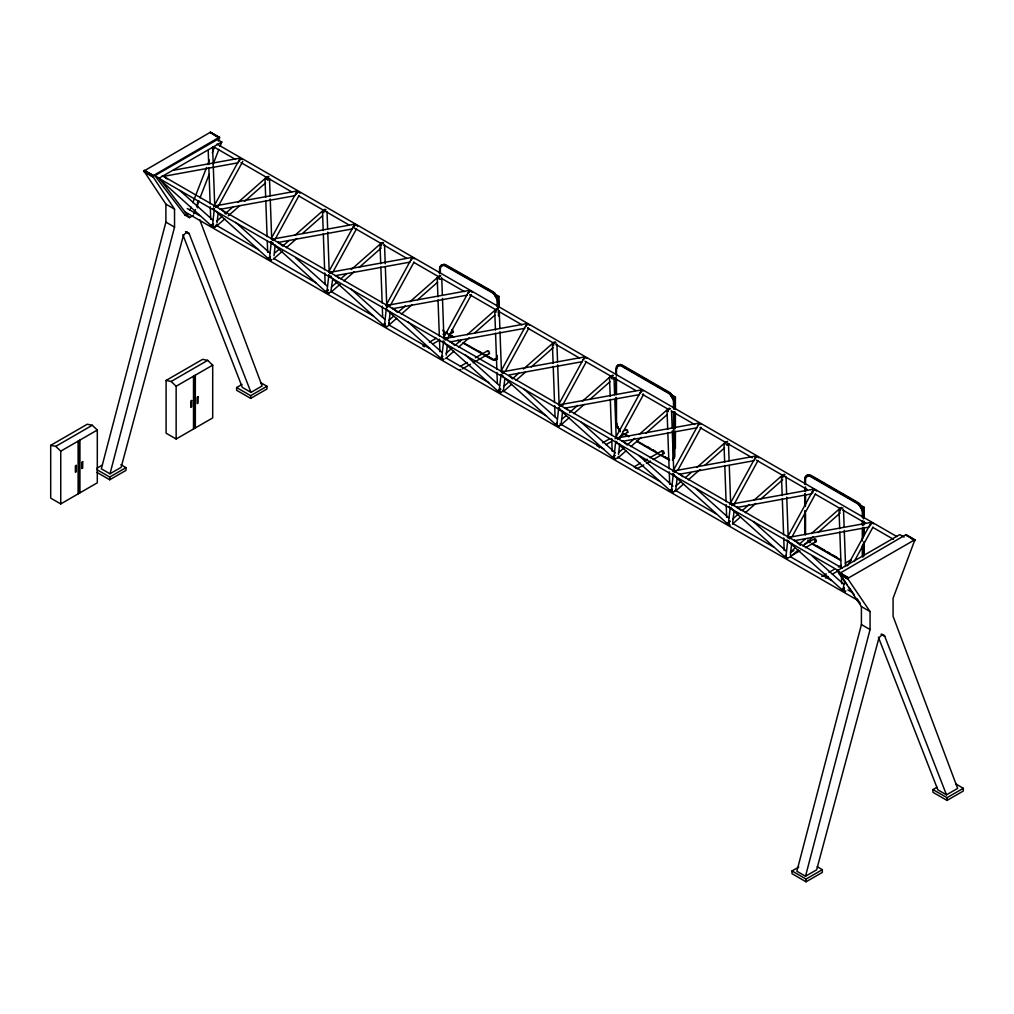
<?xml version="1.0" encoding="UTF-8"?>
<svg xmlns="http://www.w3.org/2000/svg" width="1014" height="1014" viewBox="0 0 1014 1014"><rect width="100%" height="100%" fill="white"/><g stroke="black" fill="none" stroke-linecap="round" stroke-linejoin="round"><path stroke-width="1.5" d="M487.227 351.617L488 350.819A2.167 1.268 60.4 0 1 488.963 351.376L489.47 353.48L473.234 362.72M625.6 430.342L626.373 429.53A2.167 1.268 60.4 0 1 627.349 430.088L627.843 432.205L619.643 436.869M214.372 208.707L212.458 225.843L213.789 227.035L215.995 226.008M271.334 241.598L269.42 258.722L270.244 259.825L271.891 259.673M328.853 274.807L326.939 291.943L328.27 293.135L330.475 292.095M386.372 308.015L384.458 325.152L385.561 326.736L386.942 326.749M388.717 324.201L388.869 323.086M443.625 341.072L441.648 358.17L442.484 359.26L444.119 359.108M501.081 374.242L499.18 390.834L500.713 393.102M558.752 407.539L556.851 424.676L557.941 426.26L559.322 426.273M673.359 473.703L671.445 490.294L672.979 492.551M729.725 524.91L728.407 523.173L730.131 508.09M787.663 541.299L785.913 556.927L787.257 558.118L788.955 557.535M790.337 554.861L791.706 543.339M844.485 580.54C845.346 582.771 840.403 592.277 845.917 591.073M210.899 133.011L210.367 132.238L143.912 171.062L165.89 204.131L165.89 222.129L101.337 468.798L109.994 473.792L174.535 227.123L174.535 209.138L152.556 176.056L219.328 137.207L218.378 141.111M861.406 606.575L861.406 624.573L796.865 871.241L805.509 876.235L870.063 629.567L870.063 611.569L861.406 606.575L839.427 573.506L905.895 534.67L906.377 535.595M878.39 637.185L937.849 789.843L946.493 794.837L957.634 788.41L893.081 616.284L893.081 598.285L914.932 539.689L848.287 578.081L848.11 579.235L870.063 611.569M239.228 161.53L240.267 158.07L240.597 159.578M296.189 194.422L297.229 190.949L297.482 193.04M353.709 227.63L354.748 224.157L355.077 225.678M812.708 492.094L812.708 493.058M870.215 525.835L871.508 522.59M499.344 390.897L500.51 392.57L503.121 391.011M728.572 523.237L729.941 525.442M756.305 456.972L756.469 456.237M217.034 222.814L218.073 213.764M273.995 255.693L275.212 245.147M332.554 279.864L330.894 291.563M388.869 323.631L390.251 311.564M446.223 355.141L447.44 344.583M504.795 379.299L503.426 390.428M561.249 423.155L562.631 411.088M615.663 442.003L613.914 457.618L615.245 458.822L616.956 458.227M618.502 454.589L619.706 444.043M675.844 489.318L677.06 478.76M734.009 511.639L732.64 522.78M411.253 260.319L411.925 257.746L412.597 257.924M468.443 293.338L469.609 290.422M640.709 392.786L641.875 389.883M755.189 458.886L756.203 455.945L756.558 456.934M526.038 325.976L527.242 323.821M583.709 359.273L584.495 357.004L584.977 357.448M698.304 425.424L699.508 423.282M812.784 491.524L813.874 489.192M215.462 207.464L216.312 205.677L297.229 190.949M272.994 240.673L273.831 238.886L354.748 224.157M387.703 306.9L388.539 305.113L469.457 290.384M445.222 340.121L446.059 338.321L526.988 323.593M502.893 373.418L503.73 371.618L584.66 356.903M559.969 406.361L560.805 404.573L641.735 389.845M617.488 439.569L618.337 437.782L699.254 423.053M731.969 505.669L732.805 503.882L813.735 489.154M789.5 538.878L790.337 537.09L871.254 522.362M212.471 225.298L213.333 223.625M216.869 224.322L216.413 225.476M269.42 258.177L270.294 256.504L268.533 258.824L270.282 257.341M326.952 291.398L327.814 289.712L326.28 291.981M384.471 324.607L384.927 323.453L382.975 325.202L384.952 325.101M441.66 357.625L442.522 355.939L440.989 358.208M556.851 424.131L557.307 422.977L556.179 424.714M671.445 490.294L671.902 489.141L670.774 490.877M785.926 556.382L786.382 555.228L785.254 556.965M843.445 589.59L844.32 587.917L842.773 590.173M499.078 310.854L498.28 312.147M556.597 344.063L556.166 344.988M557.18 423.7L557.256 425.639L558.739 425.817M671.775 489.863C670.546 492.576 674.678 492.487 675.4 490.472M728.863 443.524L727.646 445.057M786.256 555.964L786.129 557.447L787.46 558.651M330.653 273.336L331.35 272.094L412.28 257.366M674.589 471.903L675.286 470.673L756.203 455.945M189.973 210.037L191.126 207.097M192.837 202.699L206.577 167.437M207.718 164.496L209.429 160.085M212.294 152.746L214.575 146.865M193.737 214.005L195.448 209.594M196.589 206.666L198.883 200.785M200.024 197.844L209.176 174.345M213.181 164.053L218.91 149.362M220.051 146.434L221.762 142.023L217.44 139.526L154.863 175.65L185.08 215.145L189.415 217.642L193.167 215.475M268.533 258.824L213.384 209.087M211.799 225.881L213.409 223.663M326.052 292.032L271.093 242.004M386.359 326.293L384.889 326.001L384.8 324.176L383.571 325.241L328.612 275.225M383.571 325.241L384.94 323.466M555.964 424.765L501.005 374.749M504.25 371.618L503.033 372.455M498.508 391.417L499.218 390.187M614.788 455.4L613.09 457.758L614.864 455.438M727.507 523.807L729.801 521.057L727.507 523.807L672.358 474.07M265.681 197.35L264.996 178.515L268.951 176.575M323.2 230.571L322.515 211.723L326.039 209.809M437.909 296.798L437.237 277.95L440.748 276.036M495.44 330.006L494.756 311.159L498.28 309.245M610.187 396.246L609.503 377.411L613.026 375.497M667.706 429.467L667.022 410.619L670.546 408.705M724.668 462.346L723.983 443.511L727.507 441.584M782.187 495.554L781.502 476.719L785.026 474.806M839.706 528.763L839.022 509.928L842.976 507.989M213.536 206.995L239.05 160.275M218.758 205.411L242.764 161.441M271.245 238.505L295.999 193.167M275.707 238.303L298.965 195.702M328.764 271.714L353.518 226.376M333.226 271.511L356.484 228.911M386.283 304.922L411.05 259.584M390.758 304.72L414.016 262.119M443.473 337.941L468.227 292.602M447.935 337.738L471.193 295.137M500.992 371.162L525.759 325.811M505.466 370.947L528.725 328.346M558.676 404.459L583.43 359.108M562.39 405.613L586.396 361.643M615.739 437.402L640.506 392.063M620.213 437.199L643.472 394.598M673.271 470.61L698.025 425.272M677.732 470.407L700.991 427.807M730.219 503.502L754.974 458.151M733.933 504.668L757.94 460.686M787.751 536.71L812.506 491.359M792.213 536.495L815.471 493.907M847.514 565.799L870.025 524.568M854.232 561.464L872.991 527.115M497.253 358.221L495.947 359.755L493.995 360.16A8.53 4.956 60.4 0 1 491.689 359.374L463.233 343.188M617.158 366.434L618.477 364.926L620.429 364.546A8.53 4.931 60 0 1 622.735 365.357L668.796 391.949A8.53 4.931 60 0 1 671.103 393.812L674.373 399.465A8.53 4.931 60 0 1 674.83 402.393L674.83 408.655M269.724 179.022L269.103 179.82M614.116 377.854L613.483 378.653M728.724 522.742L729.788 521.69M844.041 588.728L843.661 590.668L844.992 591.859M498.153 391.619L497.798 390.986L500.548 388.704L499.649 389.693M560.793 424.308L559.88 425.284M463.233 342.555L491.689 358.741A7.757 4.512 60.4 0 0 494.426 359.45L496.429 358.246A7.757 4.512 60.4 0 0 497.164 355.483M673.511 408.781L673.511 402.52A7.757 4.474 60 0 0 672.776 398.933L670.774 395.447A7.757 4.474 60 0 0 668.036 393.026L621.975 366.422A7.757 4.474 60 0 0 619.224 365.686L617.222 366.853A7.757 4.474 60 0 0 616.487 369.59L616.487 375.852M449.126 334.645L453.397 332.136L452.726 330.196A2.167 1.268 60.4 0 0 451.762 329.639M653.257 459.532L664.081 453.372L663.587 451.268A2.167 1.268 60.4 0 0 662.624 450.71L661.927 451.851M805.433 547.687L816.371 541.463L815.864 539.347A2.167 1.268 60.4 0 0 814.901 538.789L814.204 539.942M822.037 576.383L826.258 573.899M851.139 559.969L850.442 561.122M330.184 273.4L331.946 271.929M268.051 176.335L266.327 178.515L267.734 180.2M270.383 256.96L269.547 258.76L270.953 260.446M325 209.214L323.327 210.887L323.872 212.687M327.902 290.169L327.154 292.463L328.954 293.667M383 242.422L381.011 243.601L381.391 245.908M440.52 275.631L438.365 277.304L439.303 279.37M441.458 278.761L440.672 279.382M442.611 356.396L441.774 358.196L443.194 359.881M497.24 308.649L495.554 310.322L496.099 312.135M499.775 389.972L500.561 389.351M555.228 341.857L553.238 343.036L553.619 345.343M612.9 375.155L610.758 376.828L612.126 379.033M669.506 408.11L667.82 409.783L668.365 411.583M727.494 441.318L725.352 442.991L726.721 445.184M784.456 474.21L782.466 475.376L782.846 477.683M841.506 507.418L839.833 509.079L840.365 510.891M215.602 206.501L216.4 205.766M273.121 239.71L274.414 238.708M445.361 339.158L446.654 338.156M617.627 438.606L618.92 437.604M732.108 504.706L733.401 503.704M789.627 537.914L790.92 536.913M501.6 374.61L500.739 375.193M272.196 239.912L275.301 239.228M329.715 273.121L332.427 272.196M444.424 339.348L446.629 338.321L447.82 339.031M501.955 372.569L504.655 371.631M788.702 538.117L791.402 537.179M216.933 220.989L221.597 216.869M225.108 213.777L233.283 206.577M237.96 202.458L267.164 176.715M216.527 226.16L224.702 218.948M228.213 215.855L239.9 205.563M244.564 201.444L265.592 182.913M275.048 252.841L279.725 248.722M283.223 245.629L289.066 240.483M294.909 235.337L324.112 209.594M273.488 259.039L282.83 250.8M286.341 247.708L296.849 238.442M302.692 233.296L322.553 215.792M331.401 287.076L336.078 282.957M340.755 278.837L346.598 273.691M351.262 269.572L381.632 242.802M331.008 292.247L340.349 284.009M343.86 280.929L354.368 271.651M359.045 267.544L381.239 247.974M388.932 320.297L393.597 316.178M398.274 312.058L405.283 305.873M409.96 301.754L439.163 276.011M387.361 326.495L396.715 318.257M401.379 314.137L411.899 304.872M417.73 299.713L437.592 282.209M446.122 353.303L451.952 348.157M455.463 345.064L461.307 339.918M467.137 334.772L496.353 309.029M445.716 358.474L453.892 351.275M458.569 347.156L469.076 337.877M474.92 332.731L494.781 315.227M503.641 386.524L508.318 382.405M512.983 378.285L518.826 373.127M523.503 369.02L553.872 342.238M503.236 391.683L511.424 384.483M516.088 380.364L525.442 372.125M531.273 366.979L553.467 347.409M562.478 418.782L565.989 415.702M569.488 412.609L577.663 405.397M582.34 401.278L611.543 375.535M560.919 424.98L569.095 417.781M573.759 413.661L584.279 404.396M590.123 399.237L609.972 381.733M618.388 452.764L624.231 447.618M627.729 444.525L634.739 438.352M639.416 434.233L668.619 408.49M617.982 457.935L626.17 450.723M630.835 446.604L641.355 437.338M646.019 433.219L667.047 414.688M675.907 485.972L680.584 481.853M685.249 477.746L691.092 472.587M696.935 467.441L726.138 441.698M675.514 491.144L683.689 483.944M688.367 479.825L700.04 469.52M704.717 465.401L724.579 447.896M732.869 518.864L738.699 513.718M742.21 510.625L749.219 504.44M753.896 500.32L783.1 474.577M732.463 524.035L740.638 516.823M745.315 512.704L755.823 503.438M760.5 499.319L782.694 479.749M790.388 552.072L795.065 547.953M799.729 543.834L805.572 538.688M811.415 533.541L840.619 507.799M789.995 557.244L798.17 550.032M802.835 545.912L813.355 536.647M818.019 532.527L840.226 512.957M388.907 304.986L386.904 306.912L388.311 305.556L390.352 305.645M498.482 308.091L498.482 301.779A8.53 4.956 60.4 0 0 498.026 298.838L494.756 293.185A8.53 4.956 60.4 0 0 492.449 291.335L446.388 265.136A8.53 4.956 60.4 0 0 444.081 264.35L440.139 266.568M497.24 358.918L494.756 359.717A8.53 4.956 60.4 0 1 494.008 359.59M807.182 476.238L808.792 475.541M271.752 242.992L273.298 243.233M215.741 206.59L218.352 206.349M617.196 438.365L618.908 437.782L620.086 438.492M731.677 504.452L733.883 503.971L734.719 505.061M215.361 227.187L212.877 226.806L213.422 224.081L211.356 225.159L211.444 226.084M154.863 175.65L159.185 178.147L221.762 142.023M185.08 215.145L187.59 213.701M50.7 445.349L87.255 424.232L92.287 425.259L97.306 430.037L97.306 482.803L60.751 503.92L50.7 498.115L50.7 445.349L55.732 446.375L60.751 451.154L60.751 503.92M166.093 380.44L202.648 359.336L207.68 360.363L212.699 365.141L212.699 417.907L176.144 439.011L166.093 433.206L166.093 380.44L171.125 381.467L176.144 386.245L176.144 439.011M55.732 446.375L92.287 425.259M171.125 381.467L207.68 360.363M60.751 451.154L97.306 430.037M176.144 386.245L212.699 365.141M97.027 468.138L102.452 465.008M260.573 382.57L266.974 386.258L266.974 388.996L250.699 398.388L236.63 390.276L236.63 387.538L242.054 384.407M109.994 473.792L121.122 467.365L182.862 237.542C183.002 234.88 187.413 230.115 189.238 233.866L250.978 392.393L262.106 385.966L199.758 219.721M96.938 469.659L109.727 477.036L126.002 467.644L126.002 470.382L109.727 479.774L96.938 472.397M236.63 387.538L250.699 395.663L266.974 386.258M617.577 365.458L618.616 364.863M616.487 366.713L617.247 366.269M619.478 364.989L620.251 364.546M617.577 366.434L618.35 365.991M616.487 425.652L617.247 425.208M670.52 394.459L671.293 394.015M617.577 427.211L618.35 426.767M671.319 396.182L672.079 395.739L672.675 396.677L673.182 397.653L672.421 398.096M617.577 428.174L618.35 427.731M672.155 396.664L672.928 396.221M672.421 397.12L673.182 396.677M673.537 398.071L675.4 396.994L675.4 409.428M619.478 430.849L620.251 430.405L619.719 429.797M673.511 399.643L674.285 399.199M673.511 458.582L674.285 458.138M672.421 459.836L673.182 459.393M806.371 475.756L807.398 475.16M805.281 477.011L806.041 476.567M808.272 475.287L809.033 474.844M805.281 484.578L805.281 479.888A7.757 4.474 60 0 1 806.016 477.15L808.247 475.655M859.314 504.757L860.075 504.313M807.423 476.098L808.019 475.984A7.757 4.474 60 0 1 810.756 476.719L856.817 503.312A7.757 4.474 60 0 1 859.568 505.745L860.164 506.556L860.873 506.037L860.328 505.302A7.757 4.474 60 0 0 857.591 502.868M860.949 506.962L861.723 506.518M861.216 507.418L861.976 506.975M861.216 508.394L861.976 507.951M862.318 508.356L864.194 507.279L864.194 518.167M862.306 509.941L863.079 509.497M847.032 584.622L837.196 570.717L899.773 534.593L904.108 537.09M817.221 866.716L822.341 869.67L822.341 872.408L806.054 881.8L791.997 873.675L791.997 870.937L798.779 867.033M955.632 783.847L963.3 788.284L963.3 791.021L947.025 800.414L932.956 792.302L932.956 789.564L937.025 787.206M805.509 876.235L816.638 869.809L878.39 639.986C878.517 637.324 882.928 632.559 884.753 636.31L946.493 794.837M791.997 870.937L806.054 879.062L822.341 869.67M932.956 789.564L947.025 797.676L963.3 788.284M441.229 265.288L442.256 264.692M443.131 264.793L443.891 264.35M494.173 293.832L494.933 293.388M494.971 295.556L495.732 295.112L495.187 294.39A7.757 4.512 60.4 0 0 492.449 291.969M495.808 296.037L496.581 295.594M496.074 296.481L496.835 296.05M497.164 306.634L497.164 301.906A7.757 4.512 60.4 0 0 496.429 298.306L496.036 297.381L496.835 297.026M497.19 297.533L499.053 296.468L499.053 307.432M497.164 299.016L497.937 298.572M429.378 342.149L436.21 338.27M443.042 334.379L447.136 332.047M432.737 343.974L439.569 340.083M460.419 366.282L467.188 362.442M475.3 357.815L487.481 350.895M462.409 368.881L470.521 364.267M494.971 359.336L496.797 358.284L496.074 358.677M494.173 360.16L494.933 359.717M495.808 359.818L496.835 359.222M602.633 442.814L609.465 438.935M623.128 431.165L625.853 429.606M605.992 444.639L611.455 441.534M640.442 463.094L634.206 466.871A2.167 1.268 60.4 0 1 635.17 467.429L635.689 468.1M644.511 460.787L647.211 459.241M649.923 457.707L662.091 450.774M637.02 468.772L643.789 464.919M646.488 463.385L650.557 461.078M791.148 552.085L793.886 550.526M804.812 544.303L814.381 538.865M790.413 556.23L799.97 550.792M828.97 572.352L834.383 569.272M838.439 566.965L841.151 565.432M845.207 563.125L850.619 560.045M825.548 578.031L828.248 576.497M832.304 574.178L837.716 571.097M558.03 408.097L613.026 457.72M557.193 423.117L555.469 424.283L555.824 424.917M671.788 489.28L670.064 490.434L670.431 491.08M786.268 555.368L784.544 556.534L784.899 557.168M618.857 365.598L619.998 365.243A7.757 4.474 60 0 1 622.735 365.978L625.448 367.55M270.345 256.935L267.924 258.785L270.485 258.443M327.864 290.156L325.836 291.259L325.925 292.184M442.573 356.383L440.545 357.486L440.634 358.411M499.522 389.82L500.675 389.414M729.32 521.931L726.886 523.579L728.318 523.845M844.37 588.348L842.342 589.451L842.431 590.389M453.233 332.313L452.713 332.389A2.167 1.268 60.4 0 1 452.054 332.098M489.47 353.48L488.951 353.556A2.167 1.268 60.4 0 1 488.634 353.455M627.843 432.205L627.324 432.281A2.167 1.268 60.4 0 1 627.007 432.167M597.17 445.932L597.69 445.856A2.167 1.268 60.4 0 1 598.653 446.413L599.413 447.795M664.081 453.372L663.562 453.448A2.167 1.268 60.4 0 1 662.598 452.89M816.371 541.463L815.839 541.539A2.167 1.268 60.4 0 1 814.876 540.982M822.202 576.206L822.722 576.129A2.167 1.268 60.4 0 1 823.368 576.421M331.312 276.29L329.271 276.201M443.105 265.174L443.65 265.06A7.757 4.512 60.4 0 1 444.969 265.174M383.571 243.018L380.047 244.932L380.732 263.779M438.669 278.216L437.237 277.95M555.951 342.542L552.427 344.456L553.112 363.304M173.356 170.251L240.267 158.07M163.33 176.411L238.024 162.81M220.279 209.29L294.973 195.689M277.798 242.498L352.504 228.898M335.33 275.707L410.024 262.119M392.507 308.725L467.213 295.137M450.039 341.933L524.732 328.346M509.269 374.952L582.404 361.643M564.785 408.186L639.479 394.585M622.304 441.394L696.998 427.807M679.266 474.273L753.96 460.686M736.785 507.494L811.479 493.894M794.304 540.703L868.998 527.103M502.969 375.928L501.081 374.787M560.641 409.225L559.589 409.174M265.922 178.882L264.996 178.515M422.787 345.951L423.079 345.964A2.167 1.268 60.4 0 1 424.042 346.522L424.321 346.839M460.825 369.73L460.533 369.73A2.167 1.268 60.4 0 1 460.217 369.616M612.9 457.872C614.839 453.207 613.216 457.758 615.46 459.342M444.893 342.77L443.701 342.06M617.158 442.231L615.967 441.508M674.678 475.439L673.347 474.248M731.639 508.318L730.448 507.608M789.158 541.539L787.967 540.817M273.831 238.886L274.173 239.874M446.059 338.321L446.413 339.322M503.73 371.618L504.085 372.62M560.957 404.611L559.627 405.866L562.732 405.169M675.286 470.673L674.12 471.966L675.869 471.041A2.269 1.762 -29.3 0 0 672.852 471.535M732.805 503.882L733.16 504.871M450.457 268.076L446.388 265.769A7.757 4.512 60.4 0 0 445.666 265.415M453.157 269.623L455.869 271.169M458.582 272.703L484.324 287.355M487.037 288.889L491.093 291.208M493.881 293.54L499.053 296.468M450.457 335.051L453.157 336.585M478.9 351.237L481.612 352.771M485.681 355.09L492.449 358.943M453.752 337.155L445.615 332.541A7.757 4.512 60.4 0 1 442.877 330.12M448.327 334.721L452.396 337.028M457.808 340.108L460.521 341.655M628.16 369.109L667.44 391.797M670.241 394.015L675.4 396.994M815.598 478.621L825.079 484.096M827.779 485.668L837.272 491.144M839.972 492.703L856.234 502.095M859.023 504.3L864.194 507.279M210.481 132.2L219.531 137.397M210.367 132.238L219.594 137.6M210.95 132.733L219.582 137.866M212.141 133.734L219.506 138.157M905.895 534.67L915.097 539.93M906.465 535.05L915.122 540.17M906.453 535.316L915.084 540.449M911.32 538.459L915.034 540.601M217.009 144.064L896.82 536.558M213.599 146.789L235.527 159.452M241.015 162.62L291.728 191.9M298.585 195.854L349.298 225.133M354.773 228.302L380.82 243.335M383.558 244.919L406.855 258.367M413.712 262.322L438.378 276.569M441.115 278.153L464.425 291.601M469.9 294.77L495.947 309.802M498.685 311.387L521.982 324.835M527.47 328.004L553.505 343.036M556.255 344.621L579.552 358.069M585.027 361.238L635.74 390.517M642.597 394.471L668.644 409.504M671.382 411.088L694.679 424.536M700.167 427.705L724.833 441.952M727.57 443.536L752.249 457.77M756.355 460.153L807.068 489.432M815.294 494.173L839.96 508.42M842.697 510.004L866.007 523.452M872.851 527.407L893.41 539.283M674.297 447.643L675.4 448.277L675.4 431.178M647.122 446.553L649.835 448.112M652.547 449.684L655.247 451.243M664.74 456.718L667.44 458.277M624.675 433.84L628.743 436.185M636.868 440.887L658.542 453.397M661.255 454.969L668.036 458.873A7.757 4.474 60 0 0 669.455 459.481M623.318 433.7L628.743 436.819M636.868 441.521L668.036 459.507A8.53 4.931 60 0 0 669.595 460.166M816.942 545.887L825.079 550.589M827.779 552.148L830.491 553.72M833.204 555.279L837.272 557.624M812.113 543.352L840.568 559.779M812.113 543.986L840.568 560.412M162.329 175.637L842.14 568.119M160.301 179.148L838.743 570.844M144.419 170.301L153.076 175.308M144.216 170.517L152.962 175.397M144.115 170.644L152.772 175.637L144.039 170.77M837.196 570.717L841.519 573.227M143.963 170.922L152.556 176.056M839.833 572.847L848.591 577.739M152.518 176.208L143.874 171.201L152.493 176.474M839.731 572.961L848.388 577.955M839.554 573.214L848.287 578.081M143.861 171.594L152.582 176.791M839.491 573.354L848.135 578.348M839.427 573.506L848.084 578.5M839.389 573.645L848.021 578.779M839.364 573.924L848.034 579.032M839.415 574.152L848.11 579.235M187.248 208.516L199.581 215.64M216.033 225.133L258.519 249.659M273.603 258.367L316.089 282.906M331.172 291.601L373.659 316.14M388.742 324.848L429.86 348.588M446.299 358.081L488.799 382.608M502.5 390.529L546.369 415.854M560.07 423.763L603.938 449.088M617.64 456.997L660.127 481.536M675.21 490.231L716.328 513.971M732.78 523.478L773.897 547.218M790.35 556.711L831.467 580.452M847.919 589.945L852.026 592.315M185.22 212.027L858.224 600.592M165.89 204.131L174.535 209.138M186.5 231.8L188.984 233.233M185.524 231.724L189.238 233.866M882.028 634.244L884.5 635.677M881.052 634.168L884.753 636.31M165.89 222.129L174.535 227.123M861.406 624.573L870.063 629.567M250.978 392.393L242.321 387.399L182.862 234.741M120.894 464.691L126.002 467.644M787.396 540.703L842.558 590.224M794.444 540.082L800.325 545.355M812.075 555.9L843.787 584.368M736.924 506.873L740.448 510.029M753.377 521.627L786.268 551.16M729.814 507.456L785.039 557.016M679.405 473.652L682.929 476.821M695.845 488.418L728.749 517.951M622.444 440.773L627.146 444.994M638.896 455.539L672.966 486.124M615.333 441.356L670.558 490.928M564.925 407.565L567.27 409.669M581.364 422.331L615.447 452.916M509.028 375.662L512.552 378.83M524.301 389.376L557.193 418.909M450.178 341.312L454.88 345.533M465.451 355.027L499.522 385.612M443.067 341.895L498.292 391.467M392.659 308.104L397.349 312.325M407.932 321.818L442.003 352.403M385.548 308.687L440.76 358.259M336.648 276.138L338.993 278.254M350.743 288.8L384.813 319.385M277.937 241.877L282.64 246.098M295.568 257.695L327.294 286.176M220.418 208.669L226.299 213.941M235.692 222.383L269.762 252.955M163.469 175.79L166.993 178.946M179.909 190.543L212.813 220.076M159.882 179.529L211.571 225.932M807.74 540.538L808.45 541.349A8.53 4.931 60 0 0 809.971 542.693M159.185 178.147L189.415 217.642M559.183 408.934L558.752 408.084M386.79 309.409L386.372 308.56M672.143 395.815L671.547 395.004A7.757 4.474 60 0 0 670.9 394.269M848.819 587.144L854.181 594.724M856.868 598.514L860.442 603.571M860.164 506.556L861.57 509.218A7.757 4.474 60 0 1 862.306 512.818L862.306 517.508M618.616 428.187L619.06 428.909M861.469 506.962L862.344 508.774A7.757 4.474 60 0 1 863.028 511.512M496.328 296.05L497.202 297.863M496.036 297.381L494.426 294.82A7.757 4.512 60.4 0 0 491.689 292.412L445.615 266.2A7.757 4.512 60.4 0 0 442.877 265.503L440.875 266.695A7.757 4.512 60.4 0 0 440.139 269.471L440.139 272.614M617.513 425.969L617.957 426.983M843.521 509.953L844.155 527.217M844.269 530.36L845.575 566.471M839.82 531.906L841.138 568.017M841.417 575.863L841.709 583.722M786.002 476.732L786.636 494.008M786.75 497.152L788.17 536.393M782.301 498.698L783.607 534.809M783.721 537.94L784.177 550.501M728.483 443.524L729.104 460.8M729.281 465.502L730.65 503.185M724.782 465.489L726.087 501.6M726.201 504.731L726.658 517.292M671.521 410.645L672.155 427.908M672.269 431.051L673.689 470.306M667.82 432.598L669.126 468.709M669.24 471.852L669.696 484.413M614.002 377.436L614.623 394.7M614.801 399.415L616.17 437.097M610.301 399.389L611.607 435.5M611.721 438.644L612.177 451.205M556.927 344.481L557.561 361.757M557.675 364.888L559.094 404.142M553.226 366.447L554.531 402.545M554.645 405.689L555.051 416.678M499.256 311.184L499.877 328.46M499.991 331.591L501.423 370.845M495.554 333.15L496.86 369.248M496.974 372.392L497.38 383.381M441.736 277.975L442.358 295.239M442.472 298.382L443.84 336.065M438.023 299.929L439.341 336.04M439.455 339.183L439.911 351.744M384.547 244.957L385.231 263.792M385.345 266.935L386.714 304.618M380.846 266.923L382.151 303.021M382.265 306.165L382.671 317.154M327.028 211.749L327.649 229.012M327.763 232.155L329.182 271.41M323.314 233.702L324.632 269.813M324.746 272.956L325.139 283.945M269.496 178.54L270.13 195.803M270.244 198.947L271.613 236.63M265.795 200.493L267.1 236.604M267.278 241.319L267.671 252.309M212.598 147.22L214.651 203.738M208.212 150.338L208.732 164.471M208.846 167.614L210.152 203.725M210.266 206.856L210.722 219.417M947.025 797.676L947.025 800.414M864.194 521.272L864.194 524.377M864.194 527.483L864.194 535.265M864.194 541.476L864.194 555.469M863.624 518.94L863.624 512.691A8.53 4.931 60 0 0 863.168 509.75L859.897 504.097A8.53 4.931 60 0 0 857.591 502.234L811.53 475.642A8.53 4.931 60 0 0 809.223 474.844L807.258 475.224L805.953 476.732A8.53 4.931 60 0 0 805.699 477.442M863.624 522.071L863.624 525.201M863.624 528.332L863.624 536.153M863.624 542.414L863.624 556.483M862.851 517.824L862.851 513.135A8.53 4.931 60 0 0 862.394 510.194L859.137 504.541A8.53 4.931 60 0 0 856.817 502.678L810.756 476.086A8.53 4.931 60 0 0 808.45 475.287L806.498 475.667L805.192 477.176A8.53 4.931 60 0 0 804.723 479.571L804.723 484.261M862.851 520.955L862.851 524.086M862.851 527.204L862.851 538.155M862.851 544.417L862.851 556.927M862.306 520.638L862.306 525.328M862.306 528.459L862.306 540.969M862.306 545.671L862.306 556.61M806.054 879.062L806.054 881.8M805.496 483.817L805.496 479.128A8.53 4.931 60 0 1 805.547 478.253M805.496 486.948L805.496 491.638M805.496 494.769L805.496 505.72M805.496 513.54L805.496 532.312A8.53 4.931 60 0 0 805.547 533.25M805.281 487.709L805.281 490.839M805.281 493.97L805.281 506.48M805.281 511.17L805.281 533.072A7.757 4.474 60 0 0 805.458 534.822M804.723 487.392L804.723 490.523M804.723 493.653L804.723 506.163M804.723 510.853L804.723 532.756A8.53 4.931 60 0 0 804.939 534.682M675.4 412.533L675.4 428.073M674.83 411.773L674.83 428.985M674.83 432.116L674.83 455.578A8.53 4.931 60 0 1 674.373 457.986L672.928 459.545L673.6 458.429A8.53 4.931 60 0 0 674.069 456.021L674.069 431.001M674.069 409.098L674.069 402.837A8.53 4.931 60 0 0 673.6 399.909L670.343 394.256A8.53 4.931 60 0 0 668.036 392.393L621.975 365.788A8.53 4.931 60 0 0 619.655 364.989L617.703 365.37L616.398 366.878A8.53 4.931 60 0 0 615.942 369.273L615.942 373.976M674.069 412.216L674.069 427.87M673.511 411.899L673.511 455.704A7.757 4.474 60 0 1 672.776 458.455M616.487 378.983L616.487 394.623M616.487 397.754L616.487 422.787A7.757 4.474 60 0 0 617.222 426.374L619.224 429.847A7.757 4.474 60 0 0 619.871 430.582M615.942 377.094L615.942 394.307M615.942 397.437L615.942 422.47A8.53 4.931 60 0 0 616.398 425.398L619.655 431.051A8.53 4.931 60 0 0 620.403 431.774M499.053 310.563L499.053 315.253M498.482 311.235L498.482 315.962M497.709 306.95L497.709 302.223A8.53 4.956 60.4 0 0 497.253 299.269L493.995 293.616A8.53 4.956 60.4 0 0 491.689 291.766L445.615 265.567A8.53 4.956 60.4 0 0 443.308 264.793L441.356 265.199L440.051 266.733A8.53 4.956 60.4 0 0 439.582 269.154L439.582 273.881M440.355 273.438L440.355 268.71A8.53 4.956 60.4 0 1 440.558 267.012M250.699 395.663L250.699 398.388M197.553 201.837L197.553 207.845M195.334 375.155L195.334 427.933M194.422 375.687L194.422 428.453M193.509 376.219L193.509 428.985M109.727 477.036L109.727 479.774M79.941 440.063L79.941 492.829M79.029 440.596L79.029 493.362M78.116 441.128L78.116 493.894M445.615 333.175A8.53 4.956 60.4 0 1 443.308 331.325M497.519 298.788A7.757 4.512 60.4 0 1 497.887 300.613M494.414 294.187A3.625 2.104 60.4 0 1 496.353 295.594M238.822 160.77A2.269 1.762 -29.3 0 1 242.764 159.578M213.536 208.859A2.269 1.762 -29.3 0 1 213.308 208.453M214.322 206.172A2.269 1.762 -29.3 0 1 217.262 206.298M410.822 260.066A2.269 1.762 -29.3 0 1 414.764 258.887M385.878 305.848A2.269 1.762 -29.3 0 1 389.477 306.013M299.726 192.47A2.269 1.762 -29.3 0 1 300.017 193.344M295.771 193.649A2.269 1.762 -29.3 0 1 299.371 192.14M271.283 242.27A2.269 1.762 -29.3 0 1 270.485 241.75M271.283 239.063A2.269 1.762 -29.3 0 1 274.426 239.596M357.46 226.084A2.269 1.762 -29.3 0 1 357.536 226.553M355.939 228.644A2.269 1.762 -29.3 0 1 355.382 228.809M353.303 226.857A2.269 1.762 -29.3 0 1 357.245 225.678M328.802 272.272A2.269 1.762 -29.3 0 1 332.034 273.273M328.802 275.478A2.269 1.762 -29.3 0 1 328.359 275.276M471.155 294.592A2.269 1.762 -29.3 0 1 470.09 295.036M468.012 293.084A2.269 1.762 -29.3 0 1 471.611 291.588M471.954 291.905A2.269 1.762 -29.3 0 1 472.169 292.311M443.511 341.705A2.269 1.762 -29.3 0 1 442.725 341.186M443.511 338.499A2.269 1.762 -29.3 0 1 446.667 339.031M583.202 359.602A2.269 1.762 -29.3 0 1 587.144 358.411M559.221 408.3A2.269 1.762 -29.3 0 1 558.714 408.211M558.714 405.004A2.269 1.762 -29.3 0 1 561.857 405.537M528.167 328.08A2.269 1.762 -29.3 0 1 527.61 328.244M525.531 326.305A2.269 1.762 -29.3 0 1 529.473 325.114M501.03 371.707A2.269 1.762 -29.3 0 1 504.262 372.708M501.55 375.003A2.269 1.762 -29.3 0 1 500.586 374.711M700.953 427.262A2.269 1.762 -29.3 0 1 700.433 427.54M697.797 425.753A2.269 1.762 -29.3 0 1 701.396 424.258M673.816 474.463A2.269 1.762 -29.3 0 1 672.852 474.172M643.434 394.053A2.269 1.762 -29.3 0 1 642.356 394.497M640.278 392.545A2.269 1.762 -29.3 0 1 643.434 390.834M614.991 438.77A2.269 1.762 -29.3 0 1 618.933 438.492M869.809 525.062A2.269 1.762 -29.3 0 1 873.751 523.87M754.758 458.645A2.269 1.762 -29.3 0 1 758.916 457.859M729.814 504.427A2.269 1.762 -29.3 0 1 733.49 505.048M729.472 506.734A2.269 1.762 -29.3 0 1 729.243 506.328M812.277 491.853A2.269 1.762 -29.3 0 1 816.447 491.068M787.333 540.259A2.269 1.762 -29.3 0 1 786.991 539.942M787.333 537.635A2.269 1.762 -29.3 0 1 790.933 537.788M674.234 456.059A7.757 4.474 60 0 1 673.866 457.441M668.796 392.583A7.757 4.474 60 0 1 670.216 393.609M673.866 399.415A7.757 4.474 60 0 1 674.285 402.076M616.702 368.83A8.53 4.931 60 0 1 616.905 367.144M616.905 423.941A8.53 4.931 60 0 1 616.753 422.965M670.761 394.661A3.625 2.091 60 0 1 671.42 394.94M672.079 395.422A3.625 2.091 60 0 1 673.233 396.854M810.047 542.11A7.757 4.474 60 0 1 808.019 540.145M809.971 541.628A8.53 4.931 60 0 1 809.223 540.906M806.46 477.264A7.757 4.474 60 0 1 806.776 476.707M809.426 475.553A7.757 4.474 60 0 1 810.807 475.921M859.555 504.959A3.625 2.091 60 0 1 861.494 506.379M76.291 465.401L75.378 465.92L75.378 472.258L76.291 471.725L76.291 465.401M82.692 461.7L81.779 462.232L81.779 468.557L82.692 468.037L82.692 461.7M191.684 400.492L190.771 401.012L190.771 407.349L191.684 406.817L191.684 400.492M198.085 396.791L197.172 397.323L197.172 403.661L198.085 403.128L198.085 396.791"/></g></svg>
